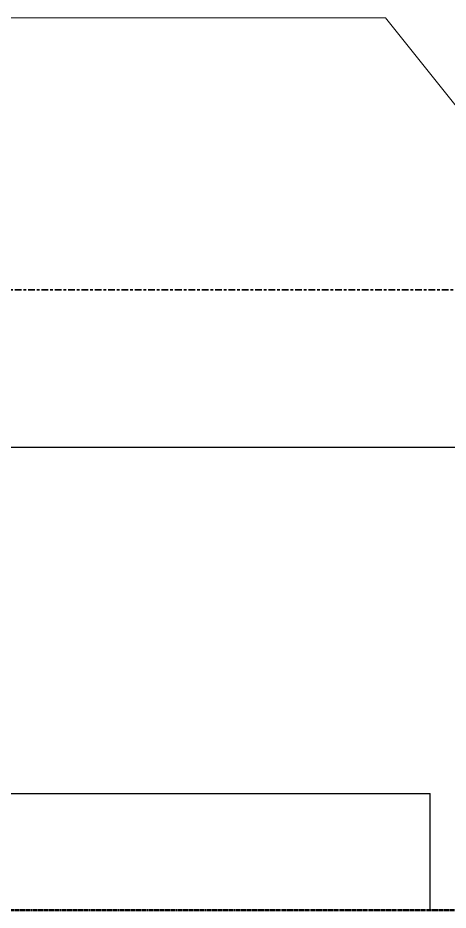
# Model space of a CAD drawing. Header units: millimetres. Extents: x -187664 to 435448, y -313239 to 299894.
# Drawn here: x 80564 to 81588, y -213767 to -211643 of the extents above; entities that cross this region are included whole.
import ezdxf

# ---------------------------------------------------------------- set-up
doc = ezdxf.new("R2010")
doc.units = ezdxf.units.MM
doc.linetypes.add('Centre', pattern=[31.75, 6.35, -4.7625, 15.875, -4.7625])
doc.linetypes.add('DPA_Hidden 50', pattern=[3, 2, -1])
for name, color, linetype, lineweight in [('A-DETL-GENF', 2, 'Continuous', 35), ('A-FLOR-LEVL', 3, 'Continuous', 35), ('A-GENM-IDEN', 3, 'Continuous', 25), ('G-ANNO-SPOR', 3, 'Continuous', 9)]:
    doc.layers.add(name, color=color, linetype=linetype, lineweight=lineweight)

# ---------------------------------------------------------------- blocks, each defined once
blk = doc.blocks.new('DPA_AN_Callout - DPA_AN_Callout-15529985-2150-01 ENTRANCE 1 ELEVATION 4')
at = {"layer": 'A-DETL-GENF', "lineweight": 25}
for p in [(11201.1, 114406.1), (14192.5, 114128.6)]:
    blk.add_line(p, (14192.5, 114406.1), dxfattribs=at)
at = {"layer": 'A-DETL-GENF', "linetype": 'DPA_Hidden 50', "lineweight": 50}
blk.add_line((12973.3, 114128.6), (15671.7, 114128.6), dxfattribs=at)

msp = doc.modelspace()

# ---------------------------------------------------------------- linework, layer by layer
at = {"layer": 'A-FLOR-LEVL', "linetype": 'Centre'}
msp.add_line((60861.22, -212290.077), (103364.163, -212290.077), dxfattribs=at)
at = {"layer": 'A-GENM-IDEN'}
msp.add_line((82475.561, -212665.198), (77684.757, -212665.198), dxfattribs=at)
at = {"layer": 'G-ANNO-SPOR'}
for p, q in [((81439.472, -211642.764), (76795.081, -211642.764)), ((81840.521, -212145.198), (81439.472, -211642.764))]:
    msp.add_line(p, q, dxfattribs=at)

# ---------------------------------------------------------------- block references
at = {"layer": 'A-DETL-GENF'}
msp.add_blockref('DPA_AN_Callout - DPA_AN_Callout-15529985-2150-01 ENTRANCE 1 ELEVATION 4', (67352.626, -327895.198), dxfattribs=at)

doc.saveas('drawing.dxf')
